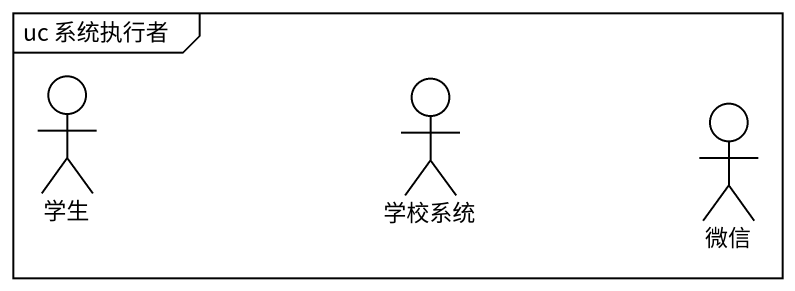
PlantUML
@startuml
mainframe uc 系统执行者
actor 学生
actor 学校系统
actor 微信
@enduml
